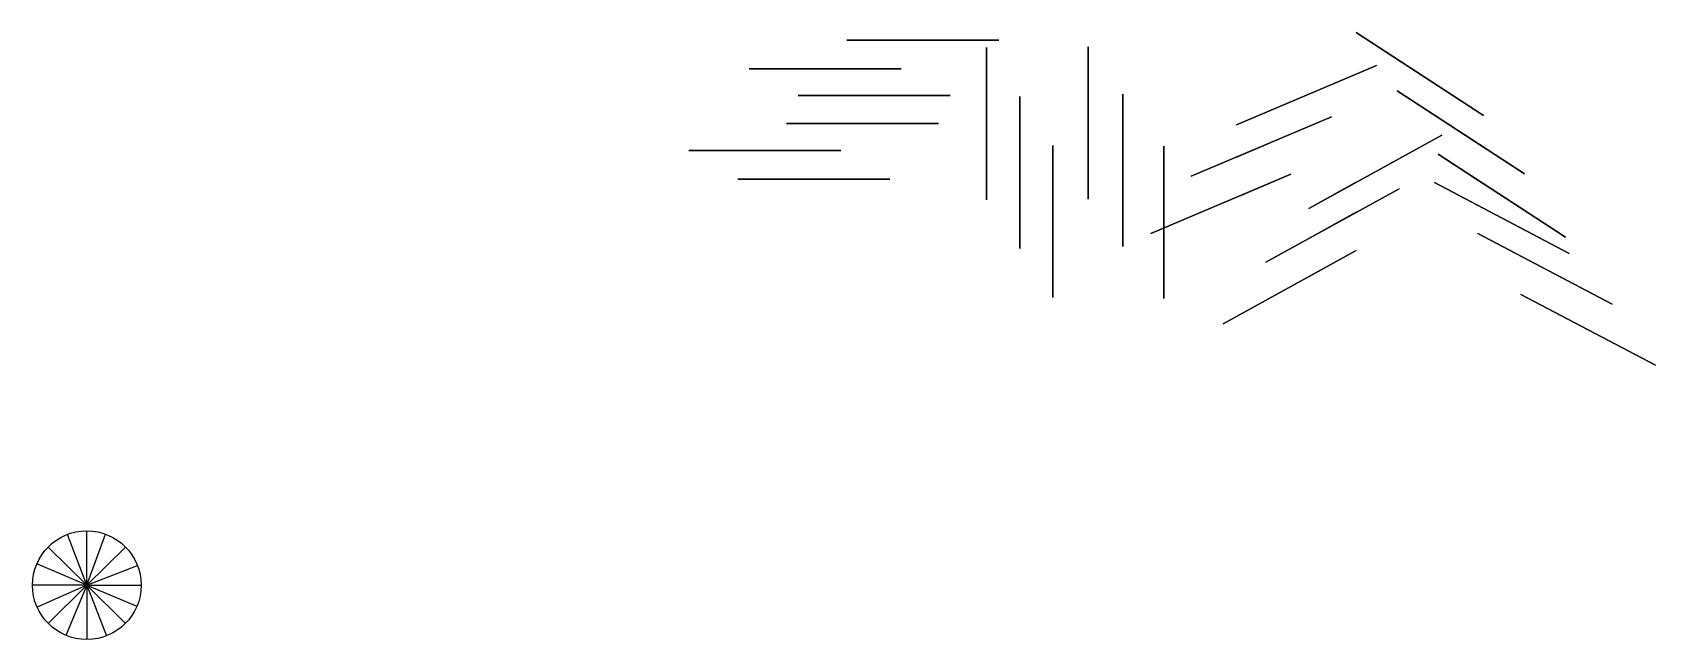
# Model space of a CAD drawing. Header units: millimetres. Extents: x 762 to 3750, y 599 to 1716.
import ezdxf

# ---------------------------------------------------------------- set-up
doc = ezdxf.new("R2010")
doc.units = ezdxf.units.MM

msp = doc.modelspace()

# ---------------------------------------------------------------- linework, layer by layer
for p, q in [((2361.1, 1702.2), (2261.1, 1702.2)), ((2361.1, 1649.5), (2261.1, 1649.5)), ((3349.4, 1618.2), (3433.2, 1563.7)), ((2361.1, 1600.7), (2261.1, 1600.7)), ((2978.1, 1546.5), (3070.2, 1585.5)), ((3349.4, 1560), (3433.2, 1505.5)), ((2150, 1548.8), (2250, 1548.8)), ((2978.1, 1486.9), (3070.2, 1525.9)), ((2150, 1499.2), (2250, 1499.2)), ((2518.3, 1508.6), (2518.3, 1408.6)), ((2579.3, 1508.6), (2579.3, 1408.6)), ((2640.3, 1508.6), (2640.3, 1408.6)), ((2705.3, 1409.9), (2705.3, 1509.9)), ((2769, 1412.6), (2769, 1512.6)), ((2844.9, 1407.1), (2844.9, 1507.1)), ((3349.4, 1492.4), (3433.2, 1437.8)), ((2150, 1446.4), (2250, 1446.4)), ((2986.2, 1416.5), (3078.3, 1455.5)), ((3199, 1440.9), (3111.4, 1392.7)), ((3199, 1385.4), (3111.4, 1337.2)), ((3590.6, 1309.6), (3502.1, 1356.2)), ((3199, 1315), (3111.4, 1266.8)), ((3590.6, 1258.2), (3502.1, 1304.7)), ((3590.6, 1187.8), (3502.1, 1234.3)), ((861.6, 699.1), (826.3, 792.7)), ((861.6, 699.1), (861.6, 799.1)), ((861.6, 699.1), (895.8, 793.1)), ((861.6, 699.1), (790.3, 769.3)), ((861.6, 699.1), (932.8, 769.3)), ((861.6, 699.1), (769.5, 738.3)), ((861.6, 699.1), (954.8, 735.3)), ((861.6, 699.1), (761.6, 699.1)), ((861.6, 699.1), (770, 658.9)), ((861.6, 699.1), (790.3, 628.9)), ((861.6, 699.1), (823.1, 606.8)), ((861.6, 699.1), (961.6, 699.1)), ((861.6, 699.1), (861.6, 599.1)), ((861.6, 699.1), (932.8, 628.9)), ((861.6, 699.1), (953.7, 660.3)), ((861.6, 699.1), (898.1, 606))]:
    msp.add_line(p, q)
at = {"color": 11, "true_color": 0xff6464}
for points in [[(3198.5, 1716.4), (3433.2, 1563.7)], [(2261.1, 1702.2), (2541.1, 1702.2)], [(2518.3, 1688.6), (2518.3, 1408.6)], [(2705.3, 1409.9), (2705.3, 1689.9)], [(2081.1, 1649.5), (2361.1, 1649.5)], [(2978.1, 1546.5), (3235.9, 1655.6)], [(2171.1, 1600.7), (2451.1, 1600.7)], [(2579.3, 1598.6), (2579.3, 1318.6)], [(2769, 1322.6), (2769, 1602.6)], [(3274, 1609.1), (3508.7, 1456.4)], [(2895.2, 1451.9), (3153.1, 1561)], [(2150, 1548.8), (2430, 1548.8)], [(3111.4, 1392.7), (3356.7, 1527.7)], [(1970, 1499.2), (2250, 1499.2)], [(2640.3, 1508.6), (2640.3, 1228.6)], [(2844.9, 1227.1), (2844.9, 1507.1)], [(3349.4, 1492.4), (3584.1, 1339.6)], [(2060, 1446.4), (2340, 1446.4)], [(2820.4, 1346.4), (3078.3, 1455.5)], [(3342.9, 1440), (3590.6, 1309.6)], [(3032.5, 1293.8), (3277.8, 1428.8)], [(3422.5, 1346.7), (3670.3, 1216.3)], [(2953.7, 1180), (3199, 1315)], [(3502.1, 1234.3), (3749.9, 1103.9)]]:
    msp.add_lwpolyline(points, close=True, dxfattribs=at)
msp.add_circle((861.6, 699.1), 100)

doc.saveas('drawing.dxf')
